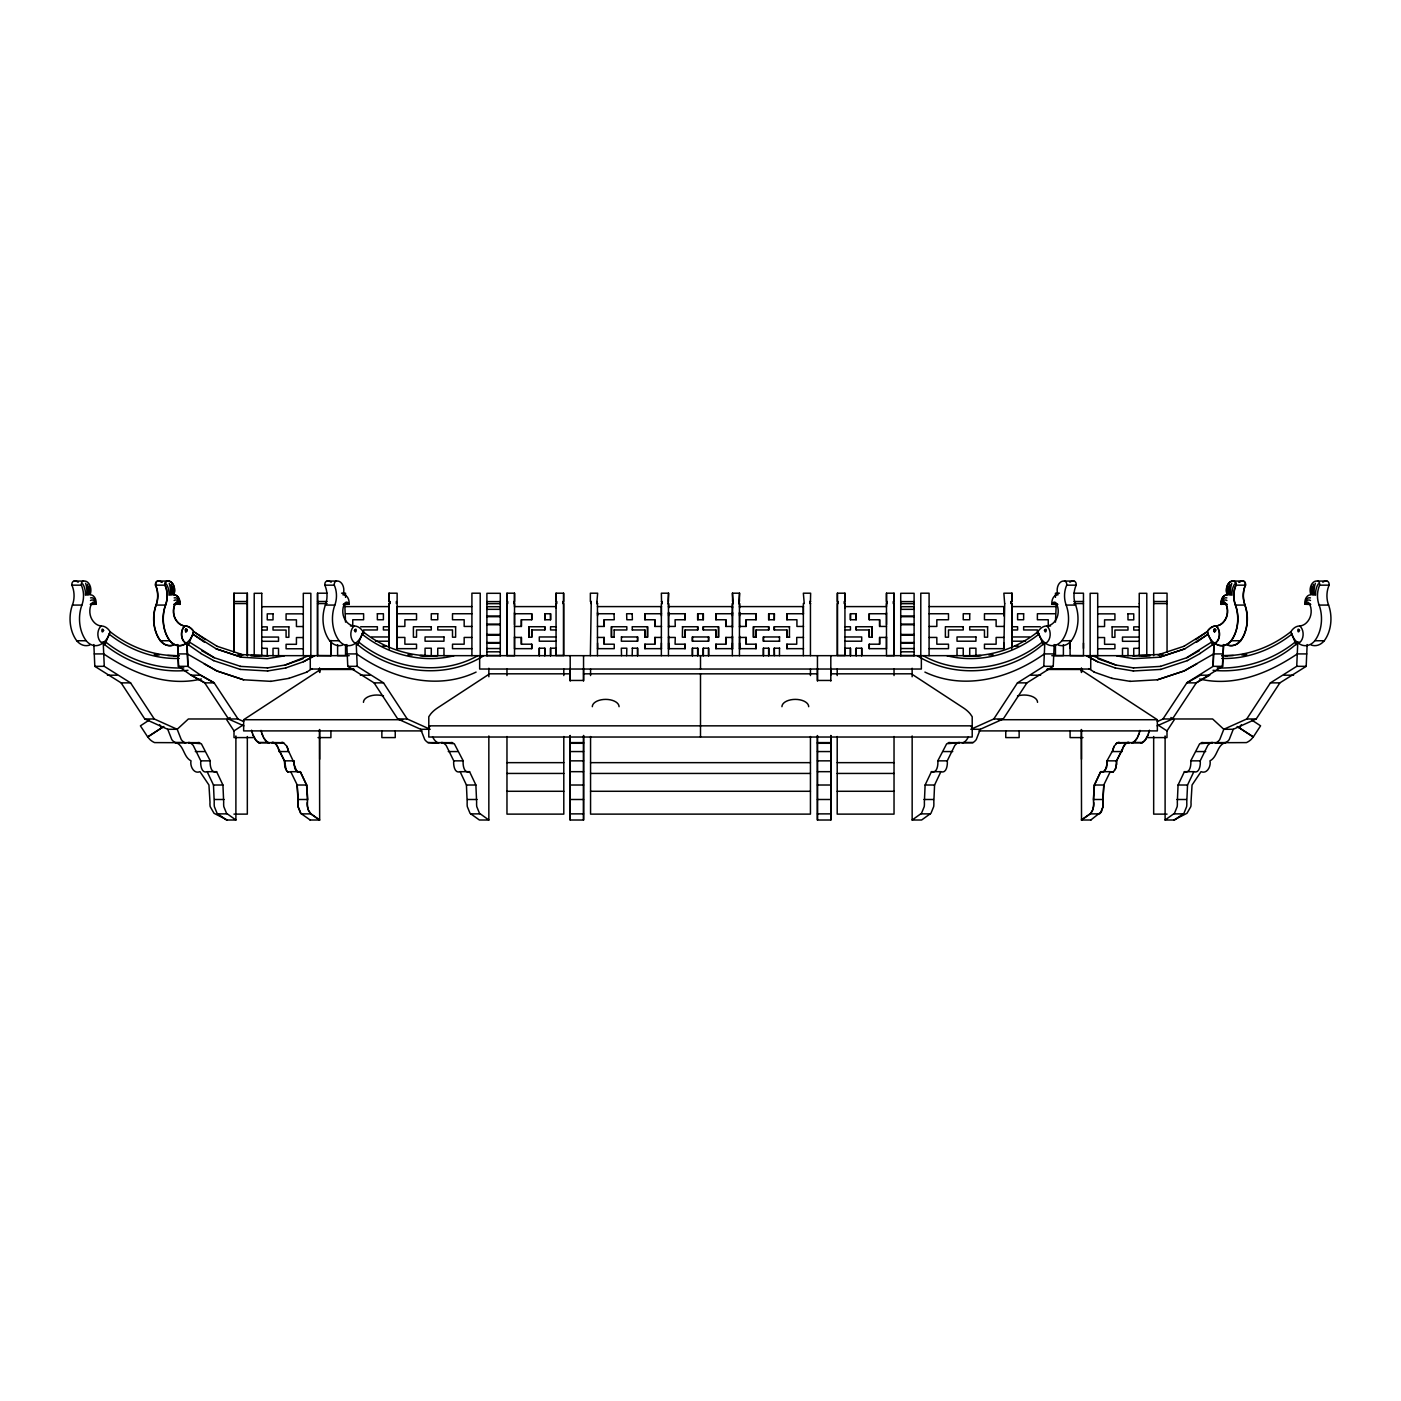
<?xml version="1.0" encoding="UTF-8"?>
<svg xmlns="http://www.w3.org/2000/svg" width="1401" height="1401" viewBox="0 0 1401 1401"><rect width="100%" height="100%" fill="white"/><g stroke="black" fill="none" stroke-linecap="round" stroke-linejoin="round"><path stroke-width="1.5" d="M233.949 593.201L233.949 652.165L233.949 593.201L247.329 593.201L247.329 655.668L247.329 593.201M235.893 820.005L226.524 813.298L223.827 806.661A14.903 10.543 -90 0 1 223.687 802.3L222.934 785.015L216.595 771.671C210.973 773.86 209.712 764.718 210.255 760.848L201.341 743.721L188.119 742.67A6.567 4.641 -90 0 1 190.413 742.775L193.18 745.332L200.798 760.848C200.255 764.718 201.516 773.86 207.138 771.671L213.477 785.015L214.23 802.3A14.903 10.543 -90 0 0 214.371 806.661L217.067 813.298L226.437 820.005L235.893 820.005L235.893 735.945M354.418 669.468L320.496 669.485L243.651 719.729L243.651 730.902L422.034 730.902M310.269 655.668L310.269 669.03L353.49 669.03M330.916 642.446L330.916 655.668L317.537 655.563L317.537 593.201L327.081 593.201M310.024 820.005L319.656 820.005L319.481 729.571M330.916 731.164L330.916 737.591L317.992 737.591M330.916 655.668L330.916 640.397M337.606 644.723L337.606 655.563L345.539 655.563L345.539 644.863M345.539 622.132L344.734 603.568M345.539 597.351L345.539 593.201L341.564 593.201M352.754 626.44L352.754 619.75L363.612 619.75L363.612 613.743L345.539 613.743M363.612 633.585L363.612 629.96L377.359 629.96L377.359 626.737L360.705 626.737M389.198 648.961L389.198 603.568M389.198 601.502L389.198 593.201M396.343 603.568L396.343 601.502M397.131 606.598L397.131 648.435L397.131 606.598L471.909 606.598M488.844 820.005L479.492 813.298L476.778 806.661A14.903 10.543 90 0 1 476.638 802.3L475.885 785.015L469.563 771.671C463.941 773.86 462.663 764.718 463.206 760.848L454.292 743.721L441.087 742.67A6.567 4.641 90 0 1 443.381 742.775L446.131 745.332L453.749 760.848C453.206 764.718 454.484 773.86 460.106 771.671L466.428 785.015L467.181 802.3A14.903 10.543 90 0 0 467.321 806.661L470.035 813.298L479.387 820.005L488.844 820.005L488.844 735.945M488.861 676.753L488.861 668.242M514.517 603.568L514.517 655.668L506.969 655.563L506.969 593.201L514.517 593.201L514.517 606.598L556.057 606.598M506.969 601.502L506.969 593.201M513.764 603.568L513.764 601.502M514.517 648.435L514.517 636.86M514.517 624.636L514.517 612.587M514.517 648.663L531.732 648.663L531.732 644.197L521.382 644.197L521.382 637.437L514.517 637.437M514.517 626.44L521.382 626.44L521.382 619.75L531.732 619.75L531.732 613.743L514.517 613.743M528.948 637.192L528.948 626.737L544.796 626.737L544.796 629.96L531.732 629.96L531.732 637.192L528.948 637.192L528.948 626.737M531.732 637.192L531.732 629.96M539.297 648.208L539.297 655.668L539.297 648.208L544.796 648.208L544.796 655.668L544.796 648.208M544.796 619.75L544.796 613.743L550.558 613.743L550.558 619.75L544.796 619.75L544.796 613.743M550.558 648.208L550.558 655.668L550.558 648.208L556.057 648.208M556.057 655.44L556.057 593.201L563.605 593.201L563.605 655.44L556.057 655.44L556.057 648.961M556.057 607.894L556.057 603.568M556.057 601.502L556.057 593.201M562.852 603.568L562.852 601.502M570.189 820.005L570.189 735.543L570.189 820.005L583.552 820.023L583.569 735.543L583.552 820.023M570.189 681.061L570.189 655.668M583.552 681.061L583.552 655.668M700.5 673.828L700.5 737.014M817.431 820.005L817.431 735.543L817.448 820.023L830.811 820.005L830.811 735.543L830.811 820.005M817.448 668.61L817.448 680.448L830.811 680.448M830.811 681.061L830.811 655.668M844.943 648.961L844.943 655.44L837.395 655.44L837.395 593.201L844.943 593.201L844.943 607.894M837.395 601.502L837.395 593.201M844.19 603.568L844.19 601.502M850.442 648.208L850.442 655.668L850.442 648.208L844.943 648.208M850.442 619.75L850.442 613.743L856.204 613.743L856.204 619.75L850.442 619.75L850.442 613.743M856.204 648.208L856.204 655.668L856.204 648.208L861.703 648.208L861.703 655.668L861.703 648.208M856.204 629.96L856.204 626.737L872.052 626.737L872.052 637.192L869.268 637.192L869.268 629.96L856.204 629.96L856.204 626.737M886.483 648.663L869.268 648.663L869.268 644.197L879.618 644.197L879.618 637.437L886.483 637.437M869.268 637.192L869.268 629.96M886.483 626.44L879.618 626.44L879.618 619.75L869.268 619.75L869.268 613.743L886.483 613.743M886.483 648.435L886.483 636.86M886.483 624.636L886.483 612.587M886.483 603.568L886.483 655.668L894.031 655.563L894.031 593.201L886.483 593.201L886.483 606.598L844.943 606.598M886.483 601.502L886.483 593.201M893.278 603.568L893.278 601.502M912.156 735.945L912.156 820.005L921.613 820.005L930.965 813.298L933.679 806.661A14.903 10.543 -90 0 0 933.819 802.3L934.572 785.015L940.894 771.671C946.516 773.86 947.794 764.718 947.251 760.848L954.869 745.332L957.619 742.775A6.567 4.641 -90 0 1 959.913 742.67L946.708 743.721L937.794 760.848C938.337 764.718 937.059 773.86 931.437 771.671L925.115 785.015L924.362 802.3A14.903 10.543 -90 0 1 924.222 806.661L921.508 813.298L912.156 820.005M921.35 655.668L921.35 669.03L479.65 669.03L479.65 655.668M1003.869 643.077L1003.869 648.435L1004.71 603.568M1070.084 648.435L1070.084 643.077M1090.206 813.876L1081.519 820.005L1081.327 729.571M1081.502 759.272L1081.519 729.571M1083.463 648.435L1083.463 643.077M1090.153 655.668L1090.153 593.306L1097.701 593.306L1097.701 655.773M1122.481 655.773L1122.481 648.313L1127.98 648.313L1127.98 655.773M1153.671 736.523L1153.671 814.121L1167.051 814.121M1165.107 735.945L1165.107 820.005L1174.563 820.005L1183.933 813.298L1186.629 806.661A14.903 10.543 90 0 0 1186.77 802.3L1187.523 785.015L1193.862 771.671C1199.484 773.86 1200.745 764.718 1200.202 760.848L1207.82 745.332L1210.587 742.775A6.567 4.641 90 0 1 1212.881 742.67L1199.659 743.721L1190.745 760.848C1191.288 764.718 1190.027 773.86 1184.405 771.671L1178.066 785.015L1177.313 802.3A14.903 10.543 90 0 1 1177.173 806.661L1174.476 813.298L1165.107 820.005M1170.886 717.505L1174.301 719.729L1166.998 730.902L1166.998 737.591L1147.612 737.591M597.597 615.95L597.614 612.202M668.592 615.95L668.61 612.202L668.645 627.455M739.588 615.95L739.605 612.202L739.64 627.455M661.36 648.435L661.412 643.077M732.355 648.435L732.408 643.077M1116.632 764.193L1116.439 760.848L1122.709 748.782L1116.615 760.848L1116.107 767.363M1054.2 644.548L1053.237 666.333L1026.933 682.865L1003.239 718.976L980.297 729.291L970.84 729.291L993.782 718.976L1017.476 682.865L1043.78 666.333L1044.813 642.674C1011.154 673.688 956.393 680.483 917.2 655.668M1214.002 642.674L1212.951 666.333L1222.6 666.333L1223.563 644.548L1222.408 666.333M1201.13 742.775A6.567 4.641 90 0 1 1203.424 742.67L1216.506 742.6A16.339 11.541 90 0 0 1219.746 739.588L1223.809 729.291L1246.75 718.976L1270.427 682.865L1296.731 666.333L1297.764 642.674C1275.383 663.356 1243.247 673.233 1213.038 670.308M1157.244 721.55L1163.163 718.976L1212.618 718.976L1223.809 729.291L1233.265 729.291L1256.207 718.976L1279.884 682.865L1306.187 666.333L1307.151 644.548M278.274 748.782L284.385 760.848L284.893 767.363L286.837 770.935M293.842 760.848L294.823 768.764L297.87 772.109M293.93 762.512L288.081 750.13M1103.025 800.882L1103.76 785.015L1110.257 771.671L1100.626 771.671L1094.304 785.015L1093.568 800.882M298.15 800.882L297.818 802.3A14.903 10.543 -90 0 0 297.958 806.661L300.655 813.298L310.199 820.005M307.607 800.882L307.274 802.3A14.903 10.543 -90 0 0 307.414 806.661L308.185 809.34M1107.018 764.193L1105.389 769.955L1103.13 772.109M1116.474 764.193L1115.634 768.764L1113.392 771.653M1093.148 808.044L1093.393 806.661A14.903 10.543 -90 0 0 1093.533 802.3M1102.85 800.882L1103.182 802.3A14.903 10.543 90 0 1 1103.042 806.661L1101.344 811.617M1103.042 806.661L1100.345 813.298M1213.879 630.047C1214.107 635.056 1218.099 627.858 1213.896 629.539M297.975 800.882L297.24 785.015L290.725 771.671L300.374 771.671L306.696 785.015L307.432 800.882M1112.919 750.13L1106.983 760.848L1106.65 767.363L1103.935 771.653M980.297 729.291L976.252 739.588A16.339 11.541 -90 0 1 972.995 742.6L950.456 742.67A6.567 4.641 -90 0 0 948.162 742.775M1233.265 729.291L1229.202 739.588A16.339 11.541 90 0 1 1225.963 742.6L1215.21 743.283M1139.398 732.145L1139.976 730.394M1148.855 732.145L1149.258 730.394M1149.433 730.394L1148.347 733.809M1092.815 809.34L1093.586 806.661A14.903 10.543 90 0 0 1093.726 802.3L1093.393 800.882M1214.282 629.294L1214.369 631.904L1215.63 629.837M1227.574 645.02A20.735 14.658 -90 0 0 1240.691 640.747A30.104 21.295 -90 0 0 1244.999 605.074A19.667 13.905 -90 0 1 1245.542 585.163A3.485 2.469 -90 0 0 1243.37 581.065L1233.721 581.065A9.264 6.55 90 0 0 1227.451 585.093A9.264 6.55 90 0 0 1227.188 594.83A8.178 5.779 90 0 0 1221.042 603.954L1221.164 604.251A3.66 2.592 90 0 1 1225.507 603.411A12.679 8.966 90 0 1 1225.297 619.4A17.985 12.714 90 0 1 1215.963 625.949A16.865 11.926 90 0 0 1207.119 631.693A21.558 15.253 90 0 0 1214.474 643.094L1214.895 643.269A20.735 14.658 -90 0 0 1231.234 640.747A30.104 21.295 -90 0 0 1235.542 605.074A19.667 13.905 -90 0 1 1236.085 585.163A3.485 2.469 -90 0 0 1233.896 581.065A9.264 6.55 -90 0 0 1227.626 585.093A9.264 6.55 -90 0 0 1227.381 594.83A8.178 5.779 -90 0 0 1221.234 603.954L1226.961 604.479M1221.287 604.479L1221.357 604.251A3.66 2.592 -90 0 1 1225.7 603.411A12.679 8.966 -90 0 1 1225.49 619.4A17.985 12.714 -90 0 1 1216.138 625.949A16.865 11.926 -90 0 0 1207.294 631.711L1184.143 646.159M1139.573 732.145L1138.312 735.402M185.37 629.837C185.002 634.863 189.783 628.576 185.44 629.382M1115.914 767.363L1114.846 769.955M1113.077 748.782L1114.215 746.365M1113.707 747.521L1112.464 751.566L1122.096 751.566M1122.534 748.782L1123.655 746.365M187.962 670.308C158.278 673.478 128.121 663.321 104.865 644.81L110.119 631.693A16.865 11.926 90 0 0 101.275 625.949A17.985 12.714 90 0 1 91.923 619.4A12.679 8.966 90 0 1 91.713 603.411A3.66 2.592 90 0 1 96.056 604.251L90.452 604.479M189.59 642.096L188.452 644.81L200.921 653.444M483.8 655.668C445.08 680.273 392.578 673.391 357.815 644.81L363.069 631.693A16.865 11.926 -90 0 0 354.225 625.949A17.985 12.714 -90 0 1 344.874 619.4A12.679 8.966 -90 0 1 344.681 603.411A3.66 2.592 -90 0 1 349.007 604.251L343.403 604.479M1093.008 809.34L1090.696 813.298M1139.083 733.809L1137.63 736.908M1148.54 733.809L1145.615 739.588A16.339 11.541 90 0 1 1142.375 742.6L1132.726 742.6A16.339 11.541 -90 0 0 1135.983 739.588L1137.805 736.908M179.713 604.479L179.766 603.954A8.178 5.779 90 0 0 173.619 594.83A9.264 6.55 90 0 0 173.374 585.093A9.264 6.55 90 0 0 167.104 581.065A3.485 2.469 90 0 0 164.915 585.163A19.667 13.905 90 0 1 165.458 605.074A30.104 21.295 90 0 0 169.766 640.747A20.735 14.658 90 0 0 186.105 643.269L186.526 643.094M174.039 604.479L179.958 603.954A8.178 5.779 -90 0 0 173.812 594.83A9.264 6.55 -90 0 0 173.549 585.093A9.264 6.55 -90 0 0 167.279 581.065L157.63 581.065A3.485 2.469 90 0 0 155.458 585.163A19.667 13.905 90 0 1 156.001 605.074A30.104 21.295 90 0 0 160.309 640.747A20.735 14.658 90 0 0 173.426 645.02M214.3 657.682L189.415 642.096L193.881 631.693A16.865 11.926 -90 0 0 185.037 625.949A17.985 12.714 -90 0 1 175.703 619.4A12.679 8.966 -90 0 1 175.493 603.411A3.66 2.592 -90 0 1 179.836 604.251L173.969 604.251M1122.972 747.521L1126.229 743.16M1147.944 735.402L1145.44 739.588A16.339 11.541 -90 0 1 1142.183 742.6L1119.644 742.67A6.567 4.641 -90 0 0 1117.35 742.775L1129.294 742.67A6.567 4.641 90 0 0 1126.999 742.775L1125.353 743.721M1092.587 810.549L1090.889 813.298L1081.344 820.005L1090.976 820.005M1100.818 771.671L1094.479 785.015L1093.323 799.498L1102.78 799.498L1103.918 785.015L1094.304 785.015M968.441 736.908L966.795 739.588A16.339 11.541 -90 0 1 963.538 742.6L962.242 743.283M1114.023 746.365L1116.79 743.16M1101.519 811.617L1090.801 820.005M428.794 727.89L429.704 726.489M1239.307 727.89L1241.391 724.702M1162.97 718.976L1186.84 682.865L1200.534 675.194M1172.427 718.976L1196.296 682.865L1222.6 666.333M1137.034 738.309L1136.158 739.588A16.339 11.541 90 0 1 1132.919 742.6L1131.43 743.283M1124.057 745.332L1124.67 744.456M185.632 629.382L185.773 631.904L187.121 630.047M1212.355 644.81L1214.177 642.674L1213.143 666.333L1186.647 682.865L1196.296 682.865M1115.897 743.721L1117.543 742.775A6.567 4.641 90 0 1 1119.837 742.67M90.382 604.251L96.179 603.954A8.178 5.779 90 0 0 90.032 594.83A9.264 6.55 90 0 0 89.787 585.093A9.264 6.55 90 0 0 83.517 581.065L74.043 581.065A3.485 2.469 90 0 0 71.871 585.163A19.667 13.905 90 0 1 72.414 605.074A30.104 21.295 90 0 0 76.722 640.747L86.179 640.747A20.735 14.658 90 0 0 102.518 643.269L102.746 643.094A21.558 15.236 -90 0 0 110.119 631.693C129.663 647.139 154.233 656.404 179.275 655.633M343.333 604.251L349.129 603.954A8.178 5.779 -90 0 0 342.982 594.83A9.264 6.55 -90 0 0 342.737 585.093A9.264 6.55 -90 0 0 336.468 581.065L327.011 581.065A3.485 2.469 -90 0 0 324.822 585.163A19.667 13.905 -90 0 1 325.365 605.074A30.104 21.295 -90 0 0 329.673 640.747L339.13 640.747A20.735 14.658 -90 0 0 355.469 643.269L355.696 643.094A21.558 15.253 -90 0 0 363.069 631.693C383.716 648.278 410.038 656.859 436.482 655.878L437.725 655.668L437.76 648.208L443.977 648.208L443.977 655.668M1057.597 604.479L1051.993 604.251A3.66 2.592 90 0 1 1056.319 603.411A12.679 8.966 90 0 1 1056.126 619.4A17.985 12.714 90 0 1 1046.775 625.949A16.865 11.926 90 0 0 1037.931 631.693L1038.912 634.128C1013.606 654.442 979.281 663.584 947.514 655.878L946.936 655.668M1038.912 634.128L1042.221 642.096C1009.473 668.837 960.718 676.858 923.136 655.668M1196.559 642.236L1208.082 634.128L1207.119 631.693L1195.736 639.662M1200.079 653.444L1212.548 644.81L1211.41 642.096M1310.548 604.479L1304.944 604.251A3.66 2.592 -90 0 1 1309.287 603.411A12.679 8.966 -90 0 1 1309.077 619.4A17.985 12.714 -90 0 1 1299.725 625.949A16.865 11.926 -90 0 0 1290.881 631.711L1291.862 634.128C1272.055 649.836 1247.118 659.223 1221.707 658.452M149.452 719.921L140.415 725.841L147.735 737.014L163.847 726.489M230.114 717.505L226.699 719.729L234.002 730.902L234.002 737.591L253.388 737.591M234.002 730.902L243.161 724.93M163.146 726.821L147.648 736.908L149.995 739.588A16.339 16.339 0 0 0 154.583 742.6L173.094 742.67A6.567 6.567 0 0 1 176.333 742.775C184.179 745.875 183.408 756.925 191.009 760.848C189.8 765.979 193.793 774.35 199.975 771.671L208.942 785.015L210.01 802.3A14.903 14.903 0 0 0 210.203 806.661L214.02 813.298L227.26 820.023M306.731 672.095L312.195 668.627M1214.212 629.189L1215.192 629.102M1213.686 653.917L1184.02 670.956L1157.349 679.783M957.023 655.668L957.023 648.208L963.24 648.208L963.24 655.668L964.518 655.878C990.962 656.859 1017.284 648.278 1037.931 631.693A21.558 15.253 90 0 0 1045.304 643.094L1045.531 643.269A20.735 14.658 90 0 0 1061.87 640.747L1071.327 640.747A30.104 21.295 90 0 0 1075.635 605.074A19.667 13.905 90 0 1 1076.178 585.163A3.485 2.469 90 0 0 1073.989 581.065L1064.532 581.065A9.264 6.55 90 0 0 1058.263 585.093A9.264 6.55 90 0 0 1058.018 594.83A8.178 5.779 90 0 0 1051.871 603.954L1057.667 604.251M1186.7 657.682L1211.585 642.096L1208.082 634.128M1199.396 650.659L1186.875 657.682L1160.378 666.386M1187.33 660.589L1200.272 653.444M1196.944 663.811L1184.195 670.956L1157.524 679.783L1129.977 681.359M1196.104 682.865L1209.799 675.194L1200.342 675.194M308.675 655.668L285.279 664.95M303.404 661.71L314.437 655.668M314.612 655.668L303.597 661.71L285.664 667.944M477.864 655.668C440.282 676.858 391.527 668.837 358.779 642.096M1112.587 772.109L1113.567 771.653M290.918 771.671L288.221 772.109M300.374 771.671L298.536 772.249M1140.887 743.283L1142.183 742.6M1173.74 820.023L1186.98 813.298L1190.797 806.661A14.903 14.903 0 0 0 1190.99 802.3L1192.058 785.015L1201.025 771.671C1207.207 774.35 1211.2 765.979 1209.991 760.848C1217.574 756.925 1216.821 745.875 1224.667 742.775A6.567 6.567 0 0 1 1227.906 742.67L1246.417 742.6A16.339 16.339 0 0 0 1251.005 739.588L1253.352 736.908L1237.854 726.821M1157.138 725.841L1172.619 718.976M302.949 658.803L285.471 664.95L267.433 667.927M288.991 678.329L306.907 672.095M454.064 655.668L453.486 655.878C421.719 663.584 387.394 654.442 362.088 634.128M476.095 672.095C436.534 690.903 390.791 678.312 356.677 653.917L347.22 653.917M1139.241 648.313L1133.742 648.313L1133.742 655.773L1159.415 654.407L1184.335 646.159M1159.485 657.209L1184.738 648.856L1208.275 634.128L1207.294 631.693M1184.931 648.856L1159.678 657.209L1133.637 658.698L1116.702 655.878M1160.658 669.415L1187.523 660.589M1221.725 655.633C1246.767 656.404 1271.337 647.157 1290.881 631.693A21.558 15.236 90 0 0 1298.254 643.077L1298.482 643.269A20.735 14.658 -90 0 0 1314.821 640.747L1324.278 640.747A30.104 21.295 -90 0 0 1328.586 605.074A19.667 13.905 -90 0 1 1329.129 585.163A3.485 2.469 -90 0 0 1326.957 581.065L1317.483 581.065A9.264 6.55 -90 0 0 1311.213 585.093A9.264 6.55 -90 0 0 1310.968 594.83A8.178 5.779 -90 0 0 1304.821 603.954L1310.618 604.251M1102.289 772.249L1103.305 772.109M1110.905 772.109L1112.779 772.109M185.93 629.049L187.104 629.539M167.682 655.51L175.318 655.668M257.644 655.878L259.08 655.668M267.101 655.878L268.537 655.668M284.298 655.878L267.188 658.698L241.322 657.209L216.069 648.856M201.376 678.995C166.772 687.226 132.097 673.11 103.727 653.917L94.27 653.917M267.521 670.974L285.857 667.944M270.831 681.359L289.166 678.329M428.268 655.668L420.633 655.51M980.367 655.51L972.732 655.668M988.861 655.02L993.116 654.775M1143.163 655.878L1149.731 655.51M1158.049 655.02L1162.48 654.775M1221.602 655.668L1233.318 655.51M1241.829 655.02L1246.067 654.775M1133.374 667.927L1160.553 666.386M1133.304 670.974L1160.851 669.415M1217.154 667.927C1245.279 668.995 1273.246 659.748 1295.172 642.096L1298.955 642.096M93.849 644.548L94.813 666.333L121.116 682.865L144.793 718.976L167.735 729.291L171.798 739.588A16.339 11.541 -90 0 0 175.037 742.6L197.576 742.67A6.567 4.641 -90 0 1 199.87 742.775M253.056 735.402L255.385 739.588A16.339 11.541 -90 0 0 258.625 742.6L281.356 742.67A6.567 4.641 90 0 1 283.65 742.775L271.706 742.67A6.567 4.641 -90 0 1 274.001 742.775L275.647 743.721M346.8 644.548L347.763 666.333L374.067 682.865L397.761 718.976L420.703 729.291L424.748 739.588A16.339 11.541 90 0 0 428.005 742.6L450.544 742.67A6.567 4.641 90 0 1 452.838 742.775M71.871 585.163L81.328 585.163A3.485 2.469 90 0 1 83.517 581.065M155.458 585.163L165.108 585.163A3.485 2.469 -90 0 1 167.279 581.065M324.822 585.163L334.279 585.163A3.485 2.469 -90 0 1 336.468 581.065M1064.532 581.065A3.485 2.469 90 0 1 1066.721 585.163L1076.178 585.163M1233.721 581.065A3.485 2.469 90 0 1 1235.892 585.163L1245.542 585.163M1317.483 581.065A3.485 2.469 -90 0 1 1319.672 585.163L1329.129 585.163M667.944 603.568L668.645 593.201L661.36 593.201L661.552 601.502M732.355 655.668L732.355 603.568L733.248 603.568L732.355 593.201L739.64 593.201L738.747 603.568L739.64 603.568L739.64 607.911M1059.436 593.201L1055.461 593.201L1055.461 597.351M1073.919 593.201L1083.463 593.201L1083.463 655.668L1070.084 655.563L1070.084 640.397M233.949 601.502L247.329 601.502M317.537 601.502L327.081 601.502M486.9 601.607L500.28 601.607M661.36 601.502L662.253 603.568L661.36 603.568L661.36 655.668M810.636 601.502L809.743 601.502L810.636 603.568M900.72 601.607L914.1 601.607M1073.919 601.502L1083.463 601.502M1153.671 601.502L1167.051 601.502M233.949 603.568L247.329 603.568M317.537 603.568L327.081 603.568M486.9 603.673L500.28 603.673M597.649 603.568L596.756 603.568L597.649 593.201L590.364 593.201L590.364 601.502L591.257 601.502L590.364 655.668M667.752 603.568L668.645 603.568L668.645 607.911M900.72 603.673L914.1 603.673M1056.266 603.568L1055.461 622.132M1073.919 603.568L1083.463 603.568M1153.671 603.568L1167.051 603.568M1221.164 604.251L1227.031 604.251M72.414 605.074L81.871 605.074A30.104 21.295 90 0 0 86.179 640.747M161.938 582.238A9.264 6.55 -90 0 0 157.823 581.065A3.485 2.469 -90 0 0 155.651 585.163A19.667 13.905 -90 0 1 156.176 605.074L165.633 605.074A30.104 21.295 -90 0 0 169.941 640.747A20.735 14.658 -90 0 0 186.298 643.269A9.509 6.725 -90 0 1 181.657 635.178A9.509 6.725 -90 0 1 185.037 625.949M325.365 605.074L334.821 605.074A30.104 21.295 -90 0 0 339.13 640.747M1061.87 640.747A30.104 21.295 90 0 0 1066.179 605.074L1075.635 605.074M1215.963 625.949A9.509 6.725 90 0 1 1219.343 635.178A9.509 6.725 90 0 1 1214.702 643.269A20.735 14.658 90 0 0 1231.059 640.747A30.104 21.295 90 0 0 1235.367 605.074L1244.999 605.074A19.667 13.905 90 0 1 1245.349 585.163A3.485 2.469 90 0 0 1243.177 581.065A9.264 6.55 90 0 0 1239.062 582.238M1314.821 640.747A30.104 21.295 -90 0 0 1319.129 605.074L1328.586 605.074M345.539 606.598L389.198 606.598M597.456 606.598L661.552 606.598M668.452 606.598L732.548 606.598L732.408 615.95M739.448 606.598L803.544 606.598M929.091 606.598L1003.869 606.598L1003.939 615.95M1011.802 606.598L1055.461 606.598M261.759 606.703L303.299 606.703M486.9 606.703L500.28 606.703M900.72 606.703L914.1 606.703M1097.701 606.703L1139.241 606.703M486.9 609.33L500.28 609.33M900.72 609.33L914.1 609.33M303.299 613.848L286.084 613.848L286.084 619.855L296.434 619.855L296.434 626.545L303.299 626.545M471.909 613.743L452.505 613.743L452.505 619.75L464.169 619.75L464.169 626.44L471.909 626.44M597.456 613.743L614.233 613.743M632.376 613.743L626.632 613.743L626.825 619.75L632.376 619.75L632.184 613.743M661.552 613.743L644.775 613.743L644.775 619.75L654.932 619.75L654.932 626.44M668.452 613.743L685.229 613.743L685.229 619.75L675.072 619.75L675.264 626.44L668.452 626.44M732.548 613.743L715.771 613.743L715.771 619.75L725.928 619.75L725.928 626.44M739.448 613.743L756.225 613.743L756.225 619.75L746.068 619.75L746.068 626.44M774.368 613.743L768.624 613.743L768.624 619.75L774.368 619.75L774.368 613.743L774.175 619.75M803.544 613.743L786.767 613.743L786.767 619.75L796.924 619.75L796.924 626.44L803.544 626.44M929.091 613.743L948.495 613.743L948.495 619.75L936.831 619.75L936.831 626.44L929.091 626.44M1003.869 613.743L984.465 613.743L984.465 619.75L996.129 619.75L996.129 626.44L1003.869 626.44M1055.461 613.743L1037.388 613.743L1037.388 619.75L1048.246 619.75L1048.246 626.44M1097.701 613.848L1114.916 613.848L1114.916 619.855L1104.566 619.855L1104.566 626.545L1097.701 626.545M486.9 616.055L500.28 616.055M900.72 616.055L914.1 616.055M486.9 616.685L500.28 616.685M900.72 616.685L914.1 616.685M597.456 626.44L604.269 626.44L604.076 619.75L614.233 619.75L614.041 613.743M486.9 624.093L500.28 624.093M900.72 624.093L914.1 624.093M486.9 624.741L500.28 624.741M900.72 624.741L914.1 624.741M350.443 625.949L354.225 625.949A9.509 6.725 -90 0 0 350.845 635.178A9.509 6.725 -90 0 0 355.469 643.269M1050.557 625.949L1046.775 625.949A9.509 6.725 90 0 1 1050.155 635.178A9.509 6.725 90 0 1 1045.531 643.269M397.131 626.44L404.871 626.44L404.871 619.75L416.535 619.75L416.535 613.743L397.131 613.743L397.131 593.201L388.813 593.201L388.813 601.502L389.986 601.502L389.986 603.568L388.813 603.568L388.813 646.982M661.552 626.44L654.74 626.44L654.74 619.75M732.548 626.44L725.736 626.44L725.736 619.75M739.448 626.44L746.26 626.44L746.26 619.75M389.198 626.737L383.401 626.737L383.401 629.96L389.198 629.96M556.057 626.737L550.558 626.737L550.558 629.96L556.057 629.96M682.357 626.737L697.821 626.737L697.821 629.96L685.036 629.96L685.036 637.192M786.959 637.192L786.959 629.96L774.175 629.96L774.175 626.737L789.639 626.737M844.943 626.737L850.442 626.737L850.442 629.96L844.943 629.96M1011.802 626.737L1017.599 626.737L1017.599 629.96L1011.802 629.96M1040.295 626.737L1023.641 626.737L1023.641 629.96L1037.388 629.96L1037.388 633.585M261.759 626.842L267.258 626.842L267.258 630.065L261.759 630.065M1139.241 626.842L1133.742 626.842L1133.742 630.065L1139.241 630.065M614.041 629.96L626.825 629.96L626.825 626.737L611.361 626.737L611.361 637.192L614.233 637.192M632.184 629.96L644.968 629.96L644.968 637.192M486.9 634.46L500.28 634.46M900.72 634.46L914.1 634.46M486.9 635.108L500.28 635.108M900.72 635.108L914.1 635.108M371.58 636.965L389.198 636.965M556.057 636.965L539.297 636.965L539.297 641.203L556.057 641.203M621.326 636.965L637.683 636.965L637.683 641.203L621.326 641.203L621.519 636.965M779.674 636.965L763.317 636.965L763.317 641.203L779.674 641.203M844.943 636.965L861.703 636.965L861.703 641.203L844.943 641.203M1011.802 636.965L1029.42 636.965M261.759 637.07L278.519 637.07L278.519 641.308L261.759 641.308M789.639 637.192L786.767 637.192L786.767 629.96M1139.241 637.07L1122.481 637.07L1122.481 641.308L1139.241 641.308M303.299 637.543L296.434 637.543L296.434 644.302L286.084 644.302L286.084 648.768L303.299 648.768M397.131 637.437L404.871 637.437L404.871 644.197L416.535 644.197L416.535 648.663L397.131 648.663M471.909 637.437L464.169 637.437L464.169 644.197L452.505 644.197L452.505 648.663L471.909 648.663M597.456 637.437L604.269 637.437L604.269 644.197L614.233 644.197L614.233 648.663L597.456 648.663M661.552 637.437L654.74 637.437L654.74 644.197M668.452 637.437L675.264 637.437L675.072 644.197L685.229 644.197L685.229 648.663L668.452 648.663M732.548 637.437L725.736 637.437L725.736 644.197M739.448 637.437L746.26 637.437L746.26 644.197M803.544 637.437L796.731 637.437L796.731 644.197L786.767 644.197L786.767 648.663L803.544 648.663M929.091 637.437L936.831 637.437L936.831 644.197L948.495 644.197L948.495 648.663L929.091 648.663M1003.869 637.437L996.129 637.437L996.129 644.197L984.465 644.197L984.465 648.663L1003.869 648.663M1097.701 637.543L1104.566 637.543L1104.566 644.302L1114.916 644.302L1114.916 648.768L1097.701 648.768M160.309 640.747L169.941 640.747M1231.059 640.747L1240.691 640.747M375.486 641.203L389.198 641.203M1011.802 641.203L1025.514 641.203M102.045 642.096L105.828 642.096C127.754 659.748 155.721 668.995 183.846 667.927M486.9 642.551L500.28 642.551M900.72 642.551L914.1 642.551M486.9 643.182L500.28 643.182M900.72 643.182L914.1 643.182M382.245 646.159L386.028 646.159M1014.972 646.159L1018.755 646.159M261.759 648.313L267.258 648.313L267.258 655.773L237.995 654.407M632.184 648.208L637.683 648.208L637.683 655.668M774.368 648.208L774.368 655.668L774.175 648.208L779.674 648.208M486.9 648.54L500.28 648.54M900.72 648.54L914.1 648.54M661.552 648.663L644.775 648.663L644.775 644.197L654.932 644.197L654.932 637.437M732.548 648.663L715.771 648.663L715.771 644.197L725.928 644.197L725.928 637.437M739.448 648.663L756.225 648.663L756.225 644.197L746.068 644.197L746.068 637.437M486.9 651.815L500.28 651.815M900.72 651.815L914.1 651.815M177.857 653.917L187.489 653.917M1053.78 653.917L1044.323 653.917C1010.209 678.312 964.466 690.903 924.905 672.095M1213.511 653.917L1223.143 653.917M1306.73 653.917L1297.273 653.917C1268.903 673.11 1234.228 687.226 1199.624 678.995M154.215 654.407L157.998 654.407M1159.222 654.407L1163.005 654.407M1243.002 654.407L1246.785 654.407M486.9 655.545L500.28 655.545M900.72 655.545L914.1 655.545M1092.727 655.668L1098.051 655.668M174.057 655.878L179.398 655.668M250.674 655.668L349.182 655.668M419.845 655.668L981.155 655.668M1051.818 655.668L1150.326 655.668M94.813 666.333L104.269 666.333L130.573 682.865L154.25 718.976L177.191 729.291L181.254 739.588A16.339 11.541 -90 0 0 184.494 742.6L185.79 743.283M178.592 666.333L177.629 644.548L178.4 666.333L188.049 666.333L186.998 642.674M347.763 666.333L357.22 666.333L383.524 682.865L407.218 718.976L430.16 729.291L420.703 729.291M1043.78 666.333L1053.237 666.333M1296.731 666.333L1306.187 666.333M1047.51 669.03L1090.731 669.03L1090.731 655.668M1046.582 669.468L1080.504 669.485L1157.349 719.729L1157.349 730.902L978.966 730.902M570.189 673.828L489.65 673.811L437.742 707.785A47.774 26.129 -0.1 0 0 430.72 713.95L428.794 716.717L428.794 737.031L972.206 737.031L972.206 716.717L970.28 713.95A47.774 26.129 0.1 0 0 963.258 707.785L911.35 673.811L830.811 673.828M583.552 673.828L817.448 673.828M107.422 675.194L116.878 675.194M204.896 682.865L191.201 675.194L204.704 682.865L214.353 682.865L200.658 675.194L191.009 675.194L178.4 666.333M360.372 675.194L369.829 675.194M1031.171 675.194L1040.628 675.194M1284.122 675.194L1293.578 675.194M121.116 682.865L130.573 682.865M374.067 682.865L383.524 682.865M1017.476 682.865L1026.933 682.865M1270.427 682.865L1279.884 682.865M144.793 718.976L154.25 718.976M243.756 721.55L237.837 718.976L188.382 718.976L177.191 729.291L167.735 729.291M397.761 718.976L407.218 718.976M993.782 718.976L1003.239 718.976M1246.75 718.976L1256.207 718.976M243.651 719.729L402.665 719.711M998.335 719.711L1157.349 719.729M428.794 725.841L972.206 725.841M1083.008 737.591L1070.084 737.591L1070.084 731.164M175.037 742.6L184.494 742.6M258.625 742.6L268.274 742.6A16.339 11.541 90 0 1 265.017 739.588L263.195 736.908M427.988 742.6L438.758 743.283M570.189 742.6L583.569 742.6M817.448 742.6L830.811 742.6M963.538 742.6L972.995 742.6M1216.506 742.6L1225.963 742.6M570.189 743.283L583.569 743.283M817.448 743.283L830.811 743.283M195.317 751.566L204.774 751.566M278.904 751.566L288.536 751.566L287.293 747.521M448.267 751.566L457.724 751.566M570.189 751.566L583.569 751.566M817.448 751.566L830.811 751.566M943.276 751.566L952.733 751.566M1196.226 751.566L1205.683 751.566M200.798 760.848L210.255 760.848M284.385 760.848L294.017 760.848M453.749 760.848L463.206 760.848M570.189 760.848L583.569 760.848M817.448 760.848L830.811 760.848M937.794 760.848L947.251 760.848M1106.983 760.848L1116.615 760.848M1190.745 760.848L1200.202 760.848M506.969 762.652L563.797 762.652M590.557 762.652L810.443 762.652M837.203 762.652L894.031 762.652M207.138 771.671L216.595 771.671M460.106 771.671L469.563 771.671M570.189 771.671L583.569 771.671M817.448 771.671L830.811 771.671M931.437 771.671L940.894 771.671M1184.405 771.671L1193.862 771.671M506.969 773.44L563.797 773.44M590.557 773.44L810.443 773.44M837.203 773.44L894.031 773.44M213.477 785.015L222.934 785.015M306.696 785.015L297.065 785.015L298.22 799.498L307.87 799.498L306.521 785.015L300.182 771.671M466.428 785.015L475.885 785.015M570.189 785.015L583.569 785.015M817.448 785.015L830.811 785.015M925.115 785.015L934.572 785.015M1178.066 785.015L1187.523 785.015M506.969 791.285L563.797 791.285M590.557 791.285L810.443 791.285M837.203 791.285L894.031 791.285M214.633 799.498L224.09 799.498M467.584 799.498L477.04 799.498M570.189 799.498L583.569 799.498M817.448 799.498L830.811 799.498M923.96 799.498L933.416 799.498M1176.91 799.498L1186.367 799.498M217.75 813.876L227.207 813.876M233.949 814.121L247.329 814.121L247.329 736.523M301.338 813.876L310.987 813.876L319.656 820.005M470.701 813.876L480.158 813.876M570.189 813.876L583.569 813.876M817.448 813.876L830.811 813.876M920.842 813.876L930.299 813.876M1090.013 813.876L1099.662 813.876M1173.793 813.876L1183.25 813.876M407.884 654.775L412.139 655.02M238.52 654.775L242.951 655.02M251.269 655.51L257.837 655.878M154.933 654.775L159.171 655.02M179.293 658.452C153.882 659.223 128.945 649.836 109.138 634.128M240.447 666.386L267.626 667.927M240.149 669.415L267.696 670.974M271.023 681.359L243.476 679.783L216.805 670.956L204.056 663.811M1225.682 655.668L1226.943 655.878M1141.92 655.668L1143.356 655.878M1132.463 655.668L1133.899 655.878M1133.567 667.927L1115.529 664.95L1098.051 658.803M1115.143 667.944L1133.479 670.974M1111.816 678.329L1130.169 681.359M1111.921 772.249L1110.082 771.671M1102.464 772.249L1100.626 771.671M297.695 772.109L298.711 772.249M216.665 646.159L241.778 654.407M241.515 657.209L216.262 648.856L192.725 634.128L193.706 631.693A16.865 11.926 90 0 0 184.862 625.949A17.985 12.714 90 0 1 175.51 619.4A12.679 8.966 90 0 1 175.3 603.411A3.66 2.592 90 0 1 179.643 604.251M240.622 666.386L214.125 657.682L201.604 650.659M213.477 660.589L240.342 669.415M243.651 679.783L216.98 670.956L187.314 653.917M1115.721 664.95L1092.325 655.668M1115.336 667.944L1097.403 661.71L1086.388 655.668M1094.093 672.095L1112.009 678.329M228.381 718.976L243.862 725.841M269.57 743.283L268.081 742.6A16.339 11.541 -90 0 1 264.842 739.588L263.966 738.309M260.113 743.283L258.817 742.6A16.339 11.541 90 0 1 255.56 739.588L252.46 733.809M287.415 771.653L288.413 772.109M1086.563 655.668L1097.596 661.71M216.857 646.159L193.706 631.693A21.558 15.236 -90 0 1 186.333 643.077M200.728 653.444L213.67 660.589M200.466 675.194L214.16 682.865L238.03 718.976M1088.805 668.627L1094.269 672.095M1251.548 719.921L1260.585 725.823L1253.265 737.014L1237.153 726.489M1157.839 724.93L1166.998 730.902M193.881 631.693L205.264 639.662M192.918 634.128L204.441 642.236M200.658 675.194L187.857 666.333L186.823 642.674L188.645 644.81M310.794 813.876L319.481 820.005M286.977 746.365L283.457 742.775A6.567 4.641 -90 0 0 281.163 742.67M274.754 743.16L276.943 745.332M310.987 813.876L308.413 810.549M297.065 771.653L293.807 764.193M286.645 770.935L287.608 771.653M310.304 813.298L307.992 809.34M300.847 813.298L298.15 806.661A14.903 10.543 90 0 1 298.01 802.3M357.815 644.81L356.187 642.674L357.22 666.333M104.865 644.81L103.236 642.674L104.269 666.333M276.137 744.456L278.028 747.521M204.704 682.865L228.573 718.976M159.609 724.702L161.693 727.89M971.296 726.489L972.206 727.89M432.559 736.908L434.205 739.588A16.339 11.541 90 0 0 437.462 742.6M286.154 769.955L284.561 760.848L277.328 746.365M263.37 736.908L261.917 733.809M286.785 746.365L287.923 748.782M1291.862 634.128L1296.135 644.81M262.688 735.402L261.427 732.145M1042.221 642.096L1043.185 644.81M252.653 733.809L251.567 730.394M261.024 730.394L261.602 732.145M251.742 730.394L252.145 732.145M307.852 808.044L307.607 806.661A14.903 10.543 90 0 1 307.467 802.3M1107.158 760.848L1107.263 762.529M739.588 643.077L739.64 648.435M668.592 643.077L668.645 648.435M597.597 643.077L597.649 648.435M803.351 606.598L803.351 655.668M661.36 606.598L661.412 615.95M319.673 729.571L319.673 759.272M1167.051 652.165L1167.051 593.201L1153.671 593.201L1153.671 655.668M1063.394 644.723L1063.394 655.563L1055.461 655.563L1055.461 644.863M1019.14 730.902L1019.14 737.591L1005.76 737.591L1005.76 730.902M1012.187 646.982L1012.187 603.568L1011.014 603.568L1011.014 601.502L1012.187 601.502L1012.187 593.201L1003.869 593.201L1004.657 603.568M1011.802 593.201L1011.802 601.502M1011.802 603.568L1011.802 648.961M1011.347 601.502L1011.347 603.568M975.937 655.668L975.937 648.208L969.72 648.208L969.72 655.668M929.091 655.668L929.091 593.201L920.79 593.201L920.79 655.668M914.1 655.773L914.1 593.306L900.72 593.306L900.72 655.773M912.139 668.242L912.139 676.753M894.031 593.201L894.031 601.502M894.031 603.568L894.031 655.563M894.031 669.03L894.031 675.562M894.031 736.523L894.031 814.121L837.203 814.121L837.203 736.523M887.236 601.502L887.236 603.568M879.618 619.75L879.618 626.44M879.618 637.437L879.618 644.197M872.052 626.737L872.052 637.192M869.268 613.743L869.268 619.75M869.268 644.197L869.268 648.663M856.204 613.743L856.204 619.75M844.943 593.201L844.943 601.502M844.943 603.568L844.943 655.44M838.148 601.502L838.148 603.568M837.395 603.568L837.395 655.44M837.203 669.03L837.203 675.562M830.811 668.365L830.811 675.089M817.448 655.668L817.448 681.061M810.443 601.502L810.636 593.201L803.351 593.201L804.244 603.568L803.351 603.568L803.351 613.743M810.443 603.568L810.443 655.668M810.443 669.03L810.443 675.562M810.443 736.523L810.443 814.121L590.557 814.121L590.557 736.523M809.936 601.502L809.936 603.568M789.446 626.737L789.446 637.192M786.959 613.743L786.959 619.75M786.959 644.197L786.959 648.663M779.481 636.965L779.481 641.203M779.481 648.208L779.481 655.668M774.368 626.737L774.368 629.96M768.816 613.743L768.816 619.75M768.816 655.668L768.816 648.208L763.317 648.208L763.317 655.668M768.624 626.737L768.624 629.96M768.624 648.208L768.624 655.668M763.51 636.965L763.51 641.203M763.51 648.208L763.51 655.668M756.225 629.96L756.225 637.192L753.353 637.192L753.353 626.737L768.816 626.737L768.816 629.96L756.032 629.96L756.032 637.192M756.032 613.743L756.032 619.75M756.032 644.197L756.032 648.663M753.563 626.737L753.563 637.192M739.64 636.124L739.64 649.153M739.448 593.201L739.448 601.502M739.448 603.568L739.448 655.668M738.94 601.502L738.94 603.568M733.056 601.502L733.056 603.568M732.548 593.201L732.548 601.502M732.548 603.568L732.548 607.911M732.548 612.255L732.548 627.455M732.548 636.124L732.548 649.153M718.45 626.737L718.45 637.192M715.964 613.743L715.964 619.75M715.964 637.192L715.964 629.96L703.179 629.96L703.179 626.737L718.643 626.737L718.643 637.192L715.771 637.192L715.771 629.96M715.964 644.197L715.964 648.663M708.678 655.668L708.678 648.208L703.179 648.208L703.179 655.668M708.486 636.965L708.486 641.203M708.486 648.208L708.486 655.668M703.372 626.737L703.372 629.96M703.372 648.208L703.372 655.668M703.179 613.743L703.179 619.75M700.5 655.668L700.5 669.03M697.821 613.743L697.821 619.75M697.821 655.668L697.821 648.208L692.322 648.208L692.322 655.668M697.628 626.737L697.628 629.96M697.628 648.208L697.628 655.668M692.514 636.965L692.514 641.203M692.514 648.208L692.514 655.668M685.229 629.96L685.229 637.192L682.357 637.192L682.55 626.737M685.036 613.743L685.036 619.75M685.036 644.197L685.036 648.663M668.645 636.124L668.645 649.153M668.452 593.201L668.452 601.502M668.452 603.568L668.452 655.668M662.06 601.502L662.06 603.568M647.437 626.737L647.437 637.192M644.968 613.743L644.968 619.75M644.968 644.197L644.968 648.663M644.775 629.96L644.775 637.192L647.647 637.192L647.647 626.737L632.184 626.737L632.376 629.96M637.49 636.965L637.49 641.203M637.49 648.208L637.49 655.668M632.376 648.208L632.184 655.668M626.632 655.668L626.825 648.208L621.326 648.208L621.519 655.668M614.233 629.96L614.041 637.192M611.554 626.737L611.554 637.192M604.269 619.75L604.269 626.44M604.076 637.437L604.076 644.197M597.456 603.568L597.456 655.668M596.949 601.502L596.949 603.568M591.064 601.502L591.064 603.568M590.557 669.03L590.557 675.562M583.552 668.61L583.552 680.448L570.189 680.448L570.189 668.365M563.797 669.03L563.797 675.562M563.797 736.523L563.797 814.121L506.969 814.121L506.969 736.523M563.605 593.201L563.605 601.502M563.605 603.568L563.605 655.44M556.81 601.502L556.81 603.568M550.558 613.743L550.558 619.75M544.796 626.737L544.796 629.96M531.732 613.743L531.732 619.75M531.732 644.197L531.732 648.663M521.382 619.75L521.382 626.44M521.382 637.437L521.382 644.197M514.517 593.201L514.517 601.502M507.722 601.502L507.722 603.568M506.969 603.568L506.969 655.563M506.969 669.03L506.969 675.562M500.28 655.773L500.28 593.306L486.9 593.306L486.9 655.773M480.21 655.668L480.21 593.201L471.909 593.201L471.909 655.668M431.28 655.668L431.28 648.208L425.063 648.208L425.063 655.668M395.24 730.902L395.24 737.591L381.86 737.591L381.86 730.902M389.653 601.502L389.653 603.568M317.537 593.201L317.537 655.668M310.847 655.668L310.847 593.306L303.299 593.306L303.299 655.773M278.519 655.773L278.519 648.313L273.02 648.313L273.02 655.773M1069.874 582.238A9.264 6.55 90 0 1 1073.989 581.065M1071.327 640.747A20.735 14.658 90 0 1 1058.21 645.02M1066.179 605.074A19.667 13.905 90 0 1 1066.721 585.163M327.011 581.065A9.264 6.55 -90 0 1 331.126 582.238M342.79 645.02A20.735 14.658 -90 0 1 329.673 640.747M334.279 585.163A19.667 13.905 -90 0 1 334.821 605.074M1244.824 605.074A30.104 21.295 90 0 1 1240.515 640.747A20.735 14.658 90 0 1 1227.399 645.02M1235.367 605.074A19.667 13.905 90 0 1 1235.892 585.163M1126.807 742.775A6.567 4.641 -90 0 1 1129.101 742.67M1102.99 802.3A14.903 10.543 -90 0 1 1102.85 806.661M156.176 605.074A30.104 21.295 -90 0 0 160.485 640.747A20.735 14.658 -90 0 0 173.601 645.02M165.108 585.163A19.667 13.905 -90 0 1 165.633 605.074M271.899 742.67A6.567 4.641 90 0 1 274.193 742.775M1305.767 601.607A6.269 4.431 -90 0 1 1310.513 600.486M1312.282 594.952A12.819 9.071 -90 0 1 1311.651 586.266M1306.03 599.821A6.812 4.816 -90 0 1 1310.443 597.894M1313.385 595.022A14.605 10.332 -90 0 1 1313.455 584.357M1299.725 625.949A9.509 6.725 -90 0 1 1303.105 635.178A9.509 6.725 -90 0 1 1298.482 643.269M1322.842 582.238A9.264 6.55 -90 0 1 1326.957 581.065M1324.278 640.747A20.735 14.658 -90 0 1 1311.161 645.02M1319.129 605.074A19.667 13.905 -90 0 1 1319.672 585.163M1314.418 595.04A18.038 12.749 -90 0 1 1315.364 583.306M1315.592 595.232A14.693 10.385 -90 0 1 1318.288 583.884M1222.18 601.607A6.269 4.431 -90 0 1 1226.926 600.486M1228.695 594.952A12.819 9.071 -90 0 1 1228.064 586.266M1222.443 599.821A6.812 4.816 -90 0 1 1226.856 597.894M1216.138 625.949A9.509 6.725 -90 0 1 1219.518 635.178A9.509 6.725 -90 0 1 1214.895 643.269M1239.255 582.238A9.264 6.55 -90 0 1 1243.37 581.065M1230.831 595.04A18.038 12.749 -90 0 1 1231.777 583.306M1229.798 595.022A14.605 10.332 -90 0 1 1229.868 584.357M1232.004 595.232A14.693 10.385 -90 0 1 1234.701 583.884M592.308 706.699A13.38 7.32 0 0 1 605.687 699.379A13.38 7.32 0 0 1 619.067 706.699M363.454 702.339A13.38 7.32 0 0 1 383.506 695.999M781.933 706.699A13.38 7.32 0 0 1 795.313 699.379A13.38 7.32 0 0 1 808.692 706.699M1017.494 695.999A13.38 7.32 0 0 1 1037.546 702.339M81.328 585.163A19.667 13.905 90 0 1 81.871 605.074M102.518 643.269A9.509 6.725 90 0 1 97.895 635.178A9.509 6.725 90 0 1 101.275 625.949M85.636 583.306A18.038 12.749 90 0 1 86.582 595.04M87.545 584.357A14.605 10.332 90 0 1 87.615 595.022M90.487 600.486A6.269 4.431 90 0 1 95.233 601.607M89.349 586.266A12.819 9.071 90 0 1 88.718 594.952M90.557 597.894A6.812 4.816 90 0 1 94.97 599.821M82.712 583.884A14.693 10.385 90 0 1 85.408 595.232M74.043 581.065A9.264 6.55 90 0 1 78.158 582.238M89.839 645.02A20.735 14.658 90 0 1 76.722 640.747M186.105 643.269A9.509 6.725 90 0 1 181.482 635.178A9.509 6.725 90 0 1 184.862 625.949M169.223 583.306A18.038 12.749 90 0 1 170.169 595.04M171.132 584.357A14.605 10.332 90 0 1 171.202 595.022M174.074 600.486A6.269 4.431 90 0 1 178.82 601.607M172.936 586.266A12.819 9.071 90 0 1 172.305 594.952M174.144 597.894A6.812 4.816 90 0 1 178.557 599.821M166.299 583.884A14.693 10.385 90 0 1 168.996 595.232M157.63 581.065A9.264 6.55 90 0 1 161.745 582.238M319.673 668.242L319.673 672.498L319.498 668.242M377.359 613.743L377.359 619.75L383.401 619.75L383.401 613.743L377.359 613.743M1081.502 668.242L1081.502 672.498L1081.327 668.242M1112.131 626.842L1112.131 637.297L1114.916 637.297L1114.916 630.065L1127.98 630.065L1127.98 626.842L1112.131 626.842M1127.98 613.848L1127.98 619.855L1133.742 619.855L1133.742 613.848L1127.98 613.848M1139.241 603.673L1139.241 655.545L1146.789 655.545L1146.789 593.306L1139.241 593.306L1139.241 603.673M103.586 630.432C101.292 635.406 101.292 625.774 103.586 630.432M354.453 630.397C356.187 635.424 357.29 625.897 354.453 630.397M1299.498 630.397C1297.536 635.336 1297.011 625.879 1299.498 630.397M1044.481 630.24C1045.776 635.511 1047.72 626.212 1044.481 630.24M261.759 593.306L254.211 593.306L254.211 655.545L261.759 655.545L261.759 593.306M273.02 613.848L267.258 613.848L267.258 619.855L273.02 619.855L273.02 613.848M437.76 613.743L431.28 613.743L431.28 619.75L437.76 619.75L437.76 613.743M703.372 613.743L697.628 613.743L697.628 619.75L703.372 619.75L703.372 613.743M969.72 613.743L963.24 613.743L963.24 619.75L969.72 619.75L969.72 613.743M1023.641 613.743L1017.599 613.743L1017.599 619.75L1023.641 619.75L1023.641 613.743M431.28 626.737L413.4 626.737L413.4 637.192L416.535 637.192L416.535 629.96L431.28 629.96L431.28 626.737M455.623 626.737L437.76 626.737L437.76 629.96L452.505 629.96L452.505 637.192L455.623 637.192L455.623 626.737M963.24 626.737L945.377 626.737L945.377 637.192L948.495 637.192L948.495 629.96L963.24 629.96L963.24 626.737M987.6 626.737L969.72 626.737L969.72 629.96L984.465 629.96L984.465 637.192L987.6 637.192L987.6 626.737M288.869 626.842L273.02 626.842L273.02 630.065L286.084 630.065L286.084 637.297L288.869 637.297L288.869 626.842M443.977 636.965L425.063 636.965L425.063 641.203L443.977 641.203L443.977 636.965M708.678 636.965L692.322 636.965L692.322 641.203L708.678 641.203L708.678 636.965M975.937 636.965L957.023 636.965L957.023 641.203L975.937 641.203L975.937 636.965"/></g></svg>
